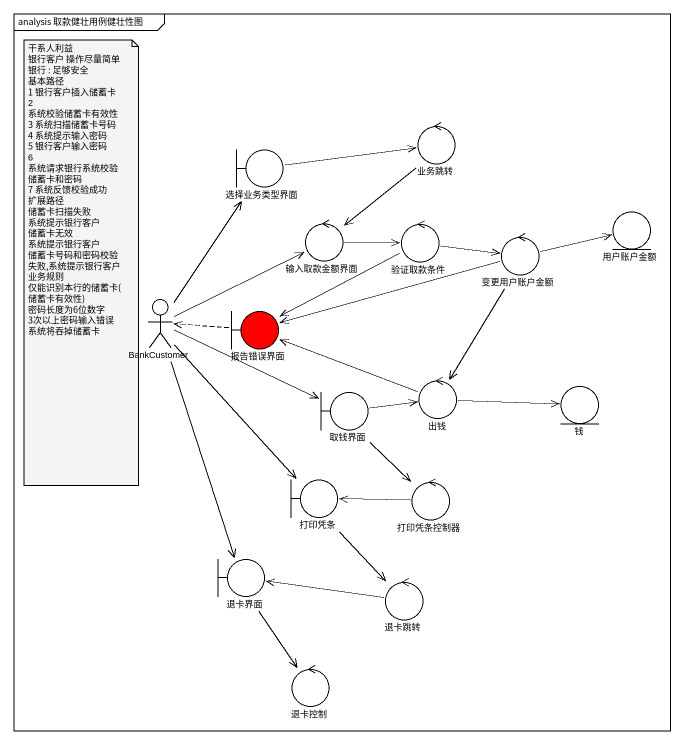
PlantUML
@startuml
mainframe analysis 取款健壮用例健壮性图
control 业务跳转
boundary 选择业务类型界面
entity 用户账户金额
control 输入取款金额界面
control 验证取款条件
control 变更用户账户金额
actor BankCustomer
boundary 报告错误界面 #FF0000
boundary 取钱界面
control 出钱
entity 钱
boundary 打印凭条
control 打印凭条控制器
boundary 退卡界面
control 退卡跳转
control 退卡控制
业务跳转 --> 输入取款金额界面
选择业务类型界面 -right-> 业务跳转
输入取款金额界面 -right-> 验证取款条件
验证取款条件 -right-> 变更用户账户金额
验证取款条件 -left-> 报告错误界面
变更用户账户金额 -right-> 用户账户金额
变更用户账户金额 -left-> 报告错误界面
变更用户账户金额 --> 出钱
BankCustomer -up-> 选择业务类型界面
BankCustomer -right-> 输入取款金额界面
BankCustomer -right-> 取钱界面
BankCustomer --> 打印凭条
BankCustomer --> 退卡界面
报告错误界面 .left.> BankCustomer
取钱界面 -right-> 出钱
取钱界面 --> 打印凭条控制器
出钱 -left-> 报告错误界面
出钱 -right-> 钱
打印凭条 --> 退卡跳转
打印凭条控制器 -left-> 打印凭条
退卡界面 --> 退卡控制
退卡跳转 -left-> 退卡界面
note as N1
  干系人利益
  银行客户 操作尽量简单
  银行 : 足够安全
  基本路径
  1 银行客户插入储蓄卡
  2 系统校验储蓄卡有效性
  3 系统扫描储蓄卡号码
  4 系统提示输入密码
  5 银行客户输入密码
  6 系统请求银行系统校验储蓄卡和密码
  7 系统反馈校验成功
  扩展路径
  储蓄卡扫描失败 系统提示银行客户
  储蓄卡无效 系统提示银行客户
  储蓄卡号码和密码校验失败,系统提示银行客户
  业务规则
  仅能识别本行的储蓄卡(储蓄卡有效性)
  密码长度为6位数字
  3次以上密码输入错误 系统将吞掉储蓄卡
end note
@enduml
